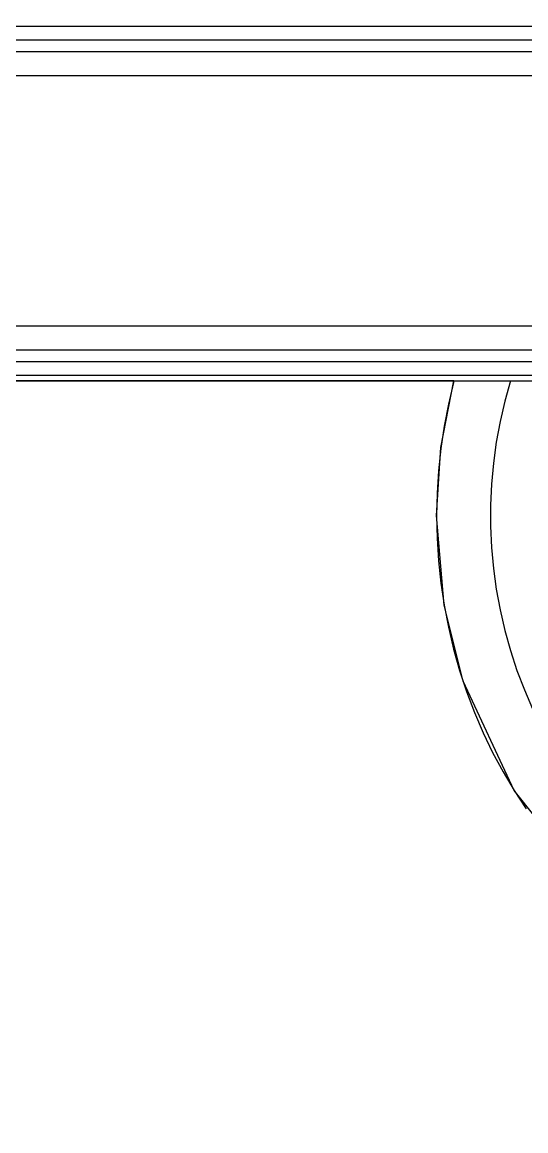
# Model space of a CAD drawing. Header units: millimetres. Extents: x 503 to 3464, y 400 to 5374.
# Drawn here: x 1582.4 to 1750.3, y 400 to 769.5 of the extents above; entities that cross this region are included whole.
import ezdxf

# ---------------------------------------------------------------- set-up
doc = ezdxf.new("R2010")
doc.units = ezdxf.units.MM

# ---------------------------------------------------------------- blocks, each defined once
blk = doc.blocks.new('*U12')
blk.add_wipeout([(0, -490), (0, 0), (696, 0), (696, 2736), (611.226, 2736), (604.722, 2738.404), (601.345, 2744.461), (585.891, 2774.891), (555.462, 2790.345), (549.404, 2793.722), (547, 2800.226), (547, 2820), (200, 2820), (200, 2805), (0, 2805), (0, 2940), (605, 2940), (605, 2952.956), (607.669, 2962.938), (614.962, 2970.255), (634.292, 2983.776), (661.26, 3013.874), (672.169, 3033.634), (683.4, 3073.506), (690.016, 3086.002), (703.242, 3091), (705, 3091), (705, 3099), (740, 3099), (740, 2943), (746, 2943), (746, 2904), (747.012, 2903.944), (749.343, 2909.157), (755, 2911.5), (760, 2911.5), (760, 2907.5), (756, 2907.5), (753.172, 2906.328), (752, 2903.5), (752, 2894.795), (755, 2894.795), (755, 2891.899), (761.657, 2889.556), (764, 2883.9), (764, 2879.899), (761.657, 2874.243), (756, 2871.9), (755, 2871.9), (755, 2866.096), (764, 2866.096), (764, 2863), (769, 2863), (769, 2844), (772, 2844), (772, 2832), (769, 2832), (769, 2813), (764, 2813), (764, 2809.903), (755, 2809.795), (755, 2804.1), (756.011, 2804.1), (761.657, 2801.757), (764, 2796.1), (764, 2792.1), (761.657, 2786.443), (756, 2784.1), (755, 2784.1), (755, 2780.436), (752, 2780.436), (752, 2772.5), (753.172, 2769.671), (756, 2768.5), (760, 2768.5), (760, 2764.5), (755, 2764.5), (749.343, 2766.843), (747, 2772), (746, 2772), (746, -207), (740, -207), (740, -221.04), (751.24, -268.532), (752.011, -285), (746.879, -327.231), (740, -348.96), (740, -363), (733.744, -363), (708.671, -399.456), (690.491, -416.148), (667.069, -430.923), (641.581, -440.58), (618.289, -444.604), (611.554, -444.956), (560.975, -444.956), (540.851, -442.85), (524.43, -438.668), (514.809, -435.208), (493.437, -424.147), (468.79, -404.57), (446.439, -376.601), (429.377, -340.1), (423.061, -314.834), (420.539, -284.9), (421.99, -262.313), (426.344, -240), (191.807, -240), (191.807, -490)])
at = {"color": 8, "linetype": 'Continuous', "lineweight": 25}
for p, q in [((-547, -121.889), (610.168, -121.889)), ((-547, -126.364), (611.934, -126.364)), ((-547, -130.306), (628.376, -130.306)), ((-547, -138.263), (631.516, -138.263)), ((-605.58, -221.738), (631.516, -221.738)), ((-609.58, -229.694), (628.376, -229.694)), ((-613.964, -233.636), (611.934, -233.636)), ((-621.222, -238.111), (610.168, -238.111))]:
    blk.add_line(p, q, dxfattribs=at)
at = {"color": 7, "linetype": 'Continuous', "lineweight": 25}
blk.add_line((-624.039, -240), (610.168, -240), dxfattribs=at)
blk.add_lwpolyline([(468.79, -404.57), (446.439, -376.601), (429.377, -340.1), (423.061, -314.834), (420.539, -284.9), (421.99, -262.313), (426.344, -240), (191.807, -240)])
at = {"color": 7, "linetype": 'Continuous', "lineweight": 25, "flags": 128}
for points in [[(426.344, -240), (426.193, -240.578), (424.473, -247.831), (423.061, -255.167), (421.959, -262.567), (421.171, -270.017), (420.697, -277.501), (420.539, -285), (420.697, -292.5), (421.171, -299.983), (421.959, -307.433), (423.061, -314.834), (424.473, -322.169), (426.193, -329.422), (428.216, -336.578), (430.538, -343.621), (433.155, -350.534), (436.06, -357.304), (439.247, -363.915), (442.709, -370.352), (446.439, -376.601), (450.427, -382.65)], [(445.192, -240), (445.171, -240.068), (443.293, -246.787), (441.72, -253.602), (440.457, -260.497), (439.507, -267.453), (438.872, -274.454), (438.554, -281.482), (438.554, -288.518), (438.872, -295.546), (439.507, -302.547), (440.457, -309.503), (441.72, -316.398), (443.293, -323.213), (445.171, -329.932), (447.351, -336.538), (449.826, -343.013), (452.591, -349.341)]]:
    blk.add_lwpolyline(points, dxfattribs=at)

msp = doc.modelspace()

# ---------------------------------------------------------------- block references
msp.add_blockref('*U12', (1300, 890))

doc.saveas('drawing.dxf')
